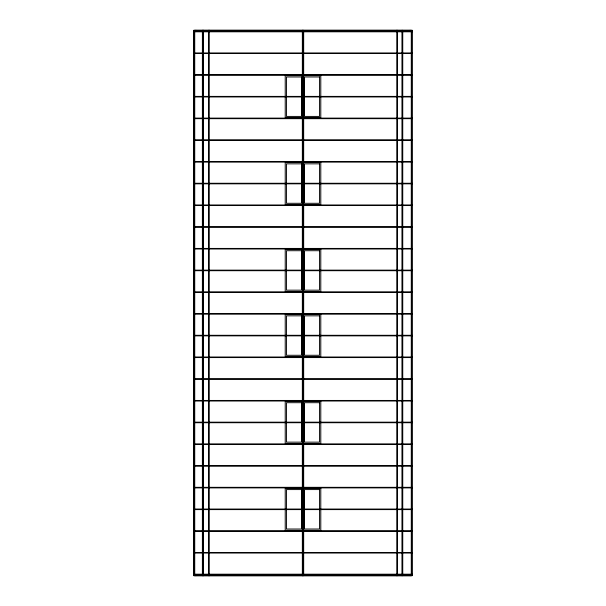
<?xml version="1.0" encoding="UTF-8"?>
<svg xmlns="http://www.w3.org/2000/svg" width="606" height="606" viewBox="0 0 606 606"><rect width="100%" height="100%" fill="white"/><g stroke="black" fill="none" stroke-linecap="round" stroke-linejoin="round"><path stroke-width="0.91" d="M401.967 575.7L401.967 30.3M402.748 575.7L402.748 30.3M194.587 30.656L195.276 30.656M195.7 30.656L410.307 30.656M410.739 30.656L412.156 30.656M194.587 30.868L195.276 30.868M195.7 30.868L410.307 30.868M410.739 30.868L412.156 30.868M194.587 31.232L412.156 31.232M194.587 31.8L412.156 31.8M194.587 52.957L412.156 52.957M194.587 53.517L412.156 53.517M194.587 74.674L412.156 74.674M194.587 75.242L412.156 75.242M194.587 96.392L412.156 96.392M194.587 96.96L412.156 96.96M194.587 118.109L412.156 118.109M194.587 118.678L412.156 118.678M194.587 139.827L412.156 139.827M194.587 140.395L412.156 140.395M194.587 161.544L412.156 161.544M194.587 162.113L412.156 162.113M194.587 183.262L412.156 183.262M194.587 183.83L412.156 183.83M194.587 204.98L412.156 204.98M194.587 205.548L412.156 205.548M194.587 226.705L412.156 226.705M194.587 227.265L412.156 227.265M194.587 248.422L412.156 248.422M194.587 248.99L412.156 248.99M194.587 270.14L412.156 270.14M194.587 270.708L412.156 270.708M194.587 291.857L412.156 291.857M194.587 292.425L412.156 292.425M194.587 313.575L412.156 313.575M194.587 314.143L412.156 314.143M194.587 335.292L412.156 335.292M194.587 335.86L412.156 335.86M194.587 357.01L412.156 357.01M194.587 357.578L412.156 357.578M194.587 378.727L412.156 378.727M194.587 379.295L412.156 379.295M194.587 400.445L412.156 400.445M194.587 401.013L412.156 401.013M194.587 422.17L412.156 422.17M194.587 422.73L412.156 422.73M194.587 443.887L412.156 443.887M194.587 444.456L412.156 444.456M194.587 465.605L412.156 465.605M194.587 466.173L412.156 466.173M194.587 487.322L412.156 487.322M194.587 487.891L412.156 487.891M194.587 509.04L412.156 509.04M194.587 509.608L412.156 509.608M194.587 530.758L412.156 530.758M194.587 531.326L412.156 531.326M194.587 552.475L412.156 552.475M194.587 553.043L412.156 553.043M194.587 574.193L412.156 574.193M194.587 574.761L412.156 574.761M194.587 575.132L195.276 575.132M195.7 575.132L410.307 575.132M410.739 575.132L412.156 575.132M194.587 575.344L195.276 575.344M195.7 575.344L410.307 575.344M410.739 575.344L412.156 575.344M411.8 30.3L411.8 575.7M411.285 30.3L411.285 575.7M410.913 30.3L410.913 30.868M410.913 575.132L410.913 575.7M410.663 30.3L410.663 31.542L410.095 31.542L410.095 30.3M410.663 575.7L410.663 574.458L410.095 574.458L410.095 575.7M410.391 30.3L195.624 30.3M410.391 575.7L195.624 575.7M397.188 30.3L397.188 575.7M397.044 30.3L397.044 575.7M396.695 30.3L396.695 30.868M396.695 575.132L396.695 575.7M303.674 30.3L303.674 575.7M303.008 30.3L303.008 575.7M302.508 30.3L302.508 575.7M302.341 30.3L302.341 575.7M209.32 30.3L209.32 30.868M209.32 575.132L209.32 575.7M208.972 30.3L208.972 575.7M208.828 30.3L208.828 575.7M202.495 30.3L202.495 575.7M202.381 30.3L202.381 575.7M195.92 30.3L195.92 31.542L195.352 31.542L195.352 30.3M195.92 575.7L195.92 574.458L195.352 574.458L195.352 575.7M195.102 30.3L195.102 30.868M195.102 575.132L195.102 575.7M194.731 30.3L194.731 575.7M194.215 30.3L194.215 575.7M193.973 30.3L193.958 575.7M203.268 30.3L203.268 575.7L203.268 30.3M412.156 30.3L193.844 30.3L193.859 575.7L412.156 575.7L412.156 30.3M302.727 75.644L285.221 75.644L285.221 117.753L302.727 117.753L302.727 75.644M320.794 75.644L303.288 75.644L303.288 117.753L320.794 117.753L320.794 75.644M301.508 76.97L286.441 76.97L286.441 116.42L301.508 116.42L301.508 76.97M319.567 76.97L304.507 76.97L304.507 116.42L319.567 116.42L319.567 76.97M302.727 162.514L285.221 162.514L285.221 204.623L302.727 204.623L302.727 162.514M320.794 162.514L303.288 162.514L303.288 204.623L320.794 204.623L320.794 162.514M301.508 163.847L286.441 163.847L286.441 203.29L301.508 203.29L301.508 163.847M319.567 163.847L304.507 163.847L304.507 203.29L319.567 203.29L319.567 163.847M302.727 249.392L285.221 249.392L285.221 291.494L302.727 291.494L302.727 249.392M320.794 249.392L303.288 249.392L303.288 291.494L320.794 291.494L320.794 249.392M301.508 250.717L286.441 250.717L286.441 290.168L301.508 290.168L301.508 250.717M319.567 250.717L304.507 250.717L304.507 290.168L319.567 290.168L319.567 250.717M302.727 314.499L285.221 314.499L285.221 356.608L302.727 356.608L302.727 314.499M320.794 314.499L303.288 314.499L303.288 356.608L320.794 356.608L320.794 314.499M301.508 315.832L286.441 315.832L286.441 355.275L301.508 355.275L301.508 315.832M319.567 315.832L304.507 315.832L304.507 355.275L319.567 355.275L319.567 315.832M302.727 401.377L285.221 401.377L285.221 443.478L302.727 443.478L302.727 401.377M320.794 401.377L303.288 401.377L303.288 443.478L320.794 443.478L320.794 401.377M301.508 402.702L286.441 402.702L286.441 442.153L301.508 442.153L301.508 402.702M319.567 402.702L304.507 402.702L304.507 442.153L319.567 442.153L319.567 402.702M302.727 488.247L285.221 488.247L285.221 530.356L302.727 530.356L302.727 488.247M320.794 488.247L303.288 488.247L303.288 530.356L320.794 530.356L320.794 488.247M301.508 489.58L286.441 489.58L286.441 529.023L301.508 529.023L301.508 489.58M319.567 489.58L304.507 489.58L304.507 529.023L319.567 529.023L319.567 489.58"/></g></svg>
